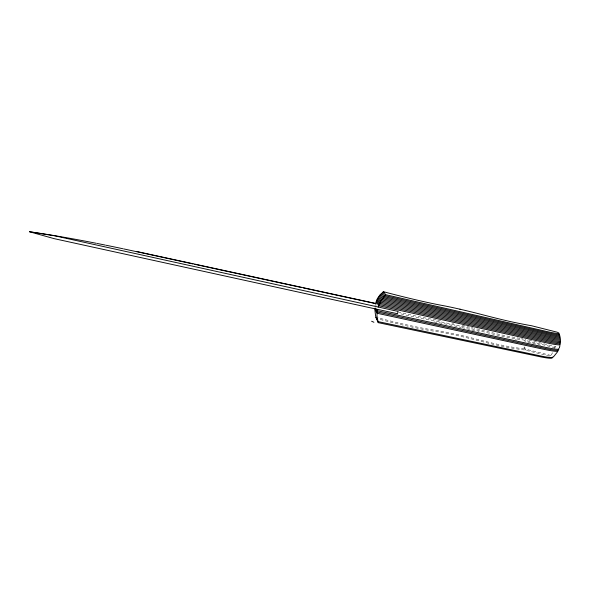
<?xml version="1.0" encoding="UTF-8"?>
<svg xmlns="http://www.w3.org/2000/svg" width="590" height="590" viewBox="0 0 590 590"><rect width="100%" height="100%" fill="white"/><g stroke="black" fill="none" stroke-linecap="round" stroke-linejoin="round"><path stroke-width="0.44" stroke-dasharray="2.95 2.21" d="M525.284 339.139L524.923 341.337L537.114 344.383M374.989 306.026L375.218 304.816M554.534 348.734L555.315 346.655L556.835 347.348A44.958 2.913 15.5 0 1 558.015 347.982M552.624 352.709L550.323 356.294L524.672 349.995A153.747 10.959 15 0 1 509.118 347.621L505.033 346.868A54.251 4.086 15.4 0 1 478.94 340.814L472.258 339.11A73.145 6.261 15.6 0 0 437.249 331.654L432.957 331.019A75.498 6.011 14.9 0 1 408.147 326.248A70.844 5.664 14.9 0 1 378.537 319.065M524.783 346.861L525.026 349.007L550.927 355.445M528.817 340.017L555.315 346.655M554.939 347.702L523.898 340.069A150.384 9.337 14.9 0 1 506.928 337.2A50.534 3.319 15.3 0 1 478.062 330.385A77.541 5.789 15.5 0 0 434.034 320.731A71.7 4.978 14.9 0 1 408.929 315.739A67.053 4.676 14.9 0 1 399.342 313.504M537.984 344.604L540.602 345.253M477.804 331.506L479.146 331.86M375.506 303.621L376.295 305.148M524.045 347.104L524.318 348.565M525.026 349.007L525.218 350.062M524.377 348.926A153.171 10.775 15 0 1 508.882 346.544L504.856 345.792A53.631 3.99 15.3 0 1 479.073 339.796L472.325 338.077A73.875 6.239 15.6 0 0 436.991 330.533L432.691 329.884A74.864 5.885 14.9 0 1 408.103 325.134A70.21 5.546 14.9 0 1 377.991 317.811M522.762 338.771A150.258 9.167 14.9 0 1 521.405 338.557M520.004 338.336A150.258 9.167 14.9 0 1 507.127 336.071A50.408 3.252 15.3 0 1 478.335 329.257A77.703 5.701 15.5 0 0 473.969 328.158M516.737 340.091A150.575 9.514 14.9 0 1 515.188 339.833M436.253 319.883A77.703 5.701 15.5 0 0 434.225 319.551A71.567 4.882 14.9 0 1 409.172 314.544A66.921 4.58 14.9 0 1 398.899 312.139M437.677 320.134A77.703 5.701 15.5 0 1 442.249 320.975M452.102 323.01A77.703 5.701 15.5 0 1 453.592 323.335M462.199 325.296A77.703 5.701 15.5 0 1 469.684 327.089M471.388 327.509A77.703 5.701 15.5 0 1 473.106 327.937M433.893 321.911A77.305 5.871 15.5 0 1 460.938 327.384M461.741 327.575A77.305 5.871 15.5 0 1 476.056 331.064"/><path stroke-width="0.89" d="M378.205 307.029L380.867 300.937L385.698 294.698L548.191 331.831A41.02 2.021 15.3 0 0 557.181 332.192L531.465 325.717A154.042 7.139 14.9 0 1 516.036 322.782L511.973 321.926A54.361 2.662 15.1 0 1 485.887 315.598L479.191 313.873A73.322 4.086 15.3 0 0 444.263 305.834L440.007 305.037A75.66 3.924 14.8 0 1 415.301 299.691A70.999 3.695 14.8 0 1 384.872 292.094L383.456 291.718L379.953 295.066L377.239 299.078L375.506 303.621M559.954 345.637L559.342 347.812M377.578 309.381L376.929 315.709L378.242 322.656L541.126 356.957A40.931 3.098 15.6 0 0 552.034 357.444M557.462 351.92L553.663 356.611M385.698 294.698L383.537 291.74L382.563 292.5L384.783 295.634L548.405 332.915A41.661 2.087 15.3 0 0 559.276 334.154M29.5 231.752L54.833 235.83L398.125 311.417L397.505 313.74L54.162 238.655L29.5 231.752L36.949 232.844A234.178 23.615 13.8 0 1 96.325 243.294M192.982 263.937L132.831 250.868A234.178 23.615 13.8 0 0 123.605 248.892M194.781 264.327L301.608 287.536M303.408 287.927L375.225 303.533M137.035 251.547L376.398 303.584M459.92 309.197L460.532 309.411M378.242 322.656L375.594 316.034L374.739 308.489L376.988 313.231L542.608 349.051A44.611 2.994 15.5 0 0 557.793 350.541M371.626 321.255L373.905 322.258M381.642 293.304L383.913 296.615L548.567 334.014A42.251 2.161 15.3 0 0 558.922 334.825M380.771 294.159L383.08 297.64L548.693 335.127A42.79 2.235 15.3 0 0 559.844 336.337M379.953 295.066L382.291 298.702L545.389 335.526A43.291 2.308 15.3 0 0 559.357 337.008M379.186 296.01L381.553 299.801L545.389 336.661A43.719 2.375 15.3 0 0 560.183 338.564M378.478 296.991L380.867 300.937L545.344 337.812A44.08 2.449 15.3 0 0 560.257 339.685M377.829 298.016L380.226 302.095L545.249 338.97A44.398 2.515 15.4 0 0 560.271 340.814M377.239 299.078L379.643 303.282L545.116 340.12A44.648 2.581 15.4 0 0 560.227 341.935M376.708 300.17L379.112 304.484L544.939 341.278A44.84 2.64 15.4 0 0 560.117 343.056M376.243 301.298L378.64 305.716L544.718 342.429A44.98 2.699 15.4 0 0 559.947 344.169M376.531 309.153L377.305 310.716L543.456 346.913A44.958 2.913 15.5 0 0 558.73 348.491M375.211 308.039L377.113 311.977L543.051 347.997A44.818 2.957 15.5 0 0 558.288 349.523M376.405 318.512L375.97 317.28L377.873 321.565L541.856 356.205A41.58 3.105 15.6 0 0 552.911 356.714M97.225 243.471A234.178 23.615 13.8 0 1 105.337 245.101M106.163 245.263A234.178 23.615 13.8 0 1 122.772 248.715"/></g></svg>
